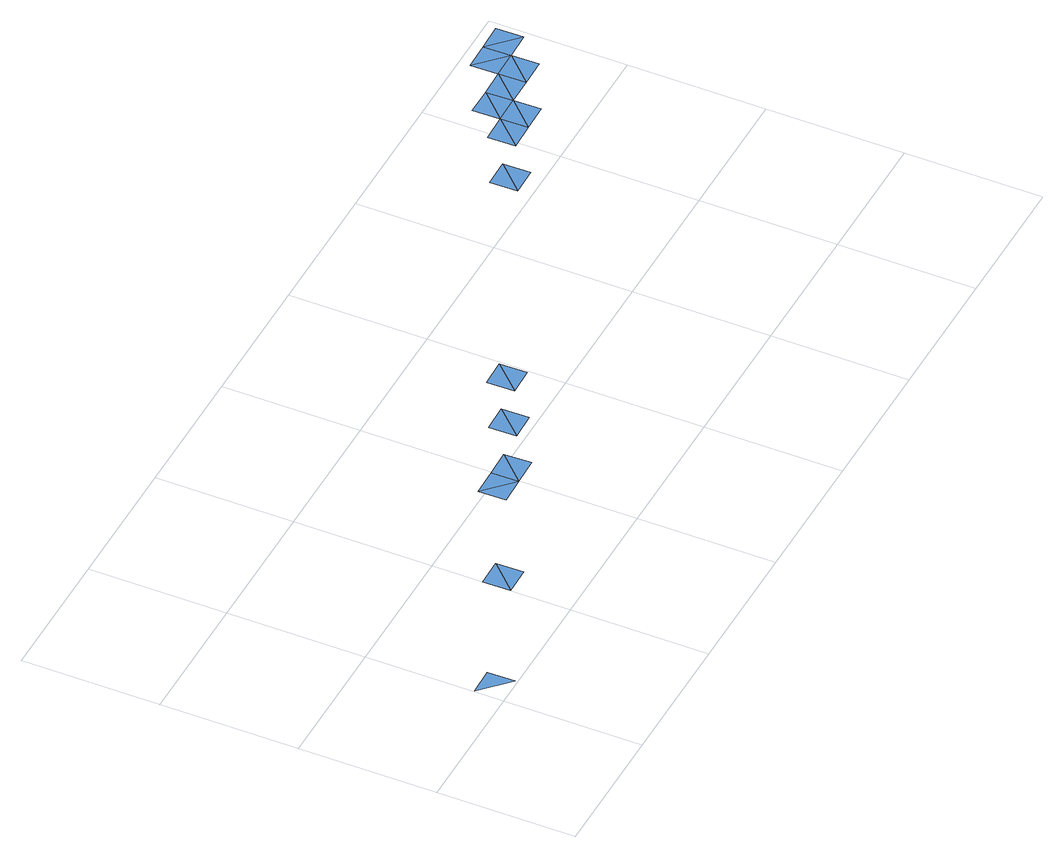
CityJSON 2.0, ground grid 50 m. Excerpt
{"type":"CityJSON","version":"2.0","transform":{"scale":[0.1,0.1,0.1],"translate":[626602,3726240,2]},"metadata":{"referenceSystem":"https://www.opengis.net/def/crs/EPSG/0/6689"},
"CityObjects":{
"waterbody1":{"type":"WaterBody","attributes":{"name":"福岡県津波浸水想定図","class":"1140","function":"2","WaterBodyTsunamiRiskAttribute.description":"1","WaterBodyTsunamiRiskAttribute.rank":"2"},"geometry":[{"type":"MultiSurface","lod":"1","boundaries":[[[0,1,2]],[[3,4,5]],[[6,4,3]],[[7,8,9]],[[9,8,10]],[[11,12,13]],[[11,14,12]],[[15,16,17]],[[18,16,15]],[[19,20,21]],[[20,19,22]],[[20,22,23]],[[22,24,23]],[[23,25,26]],[[27,25,23]],[[28,29,30]],[[30,29,31]]]}]},
"waterbody2":{"type":"WaterBody","attributes":{"name":"福岡県津波浸水想定図","class":"1140","function":"2","WaterBodyTsunamiRiskAttribute.description":"1","WaterBodyTsunamiRiskAttribute.rank":"1"},"geometry":[{"type":"MultiSurface","lod":"1","boundaries":[[[8,32,10]],[[32,8,33]],[[34,35,36]],[[36,35,37]],[[25,27,28]],[[28,27,38]]]}]},
"waterbody3":{"type":"WaterBody","attributes":{"name":"福岡県津波浸水想定図","class":"1140","function":"2","WaterBodyTsunamiRiskAttribute.description":"1","WaterBodyTsunamiRiskAttribute.rank":"3"},"geometry":[{"type":"MultiSurface","lod":"1","boundaries":[[[20,26,39]],[[26,20,23]],[[25,28,40]],[[28,30,40]]]}]}
},
"vertices":[
[107,9,3],[105,109,3],[5,107,3],[503,216,3],[601,318,3],[501,316,3],[603,218,3],[899,424,3],[999,426,3],[897,524,3],[997,526,3],[1197,530,3],[1295,632,3],[1195,630,3],[1297,532,3],[1395,633,3],[1493,735,3],[1393,733,3],[1495,635,3],[2485,1155,2],[2583,1257,2],[2483,1255,2],[2585,1157,2],[2683,1258,2],[2685,1158,2],[2781,1360,2],[2681,1358,2],[2783,1260,2],[2881,1362,2],[2981,1364,2],[2879,1462,2],[2979,1464,2],
[1097,528,4],[1099,428,4],[2285,1151,3],[2287,1051,3],[2385,1153,3],[2387,1053,3],[2883,1262,2],
[2581,1357,2],[2779,1460,2]
]}
